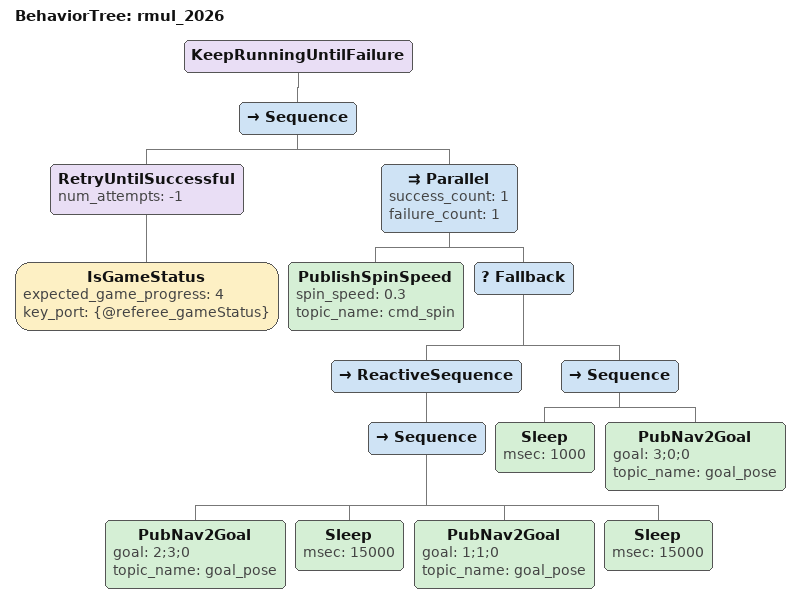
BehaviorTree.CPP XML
<?xml version="1.0" encoding="UTF-8"?>
<root BTCPP_format="4">
  <BehaviorTree ID="rmul_2026">
    <KeepRunningUntilFailure>
      <Sequence>
        <RetryUntilSuccessful num_attempts="-1">
          <IsGameStatus expected_game_progress="4"
                        key_port="{@referee_gameStatus}"/>
        </RetryUntilSuccessful>
        <Parallel success_count="1" failure_count="1">
          <PublishSpinSpeed spin_speed="0.3"
                            topic_name="cmd_spin"/>
          <Fallback>
          <ReactiveSequence>
                        hp_min="390"
                        key_port="{@referee_robotStatus}"/>
            <Sequence>
              <PubNav2Goal goal="2;3;0"
                           topic_name="goal_pose"/>
              <Sleep msec="15000"/>
              <PubNav2Goal goal="1;1;0"
                           topic_name="goal_pose"/>
              <Sleep msec="15000"/>
            </Sequence>
          </ReactiveSequence>
          <Sequence>
            <Sleep msec="1000"/>
            <PubNav2Goal goal="3;0;0"
                         topic_name="goal_pose"/>
          </Sequence>
        </Fallback>
        </Parallel>
      </Sequence>
    </KeepRunningUntilFailure>
  </BehaviorTree>

</root>
